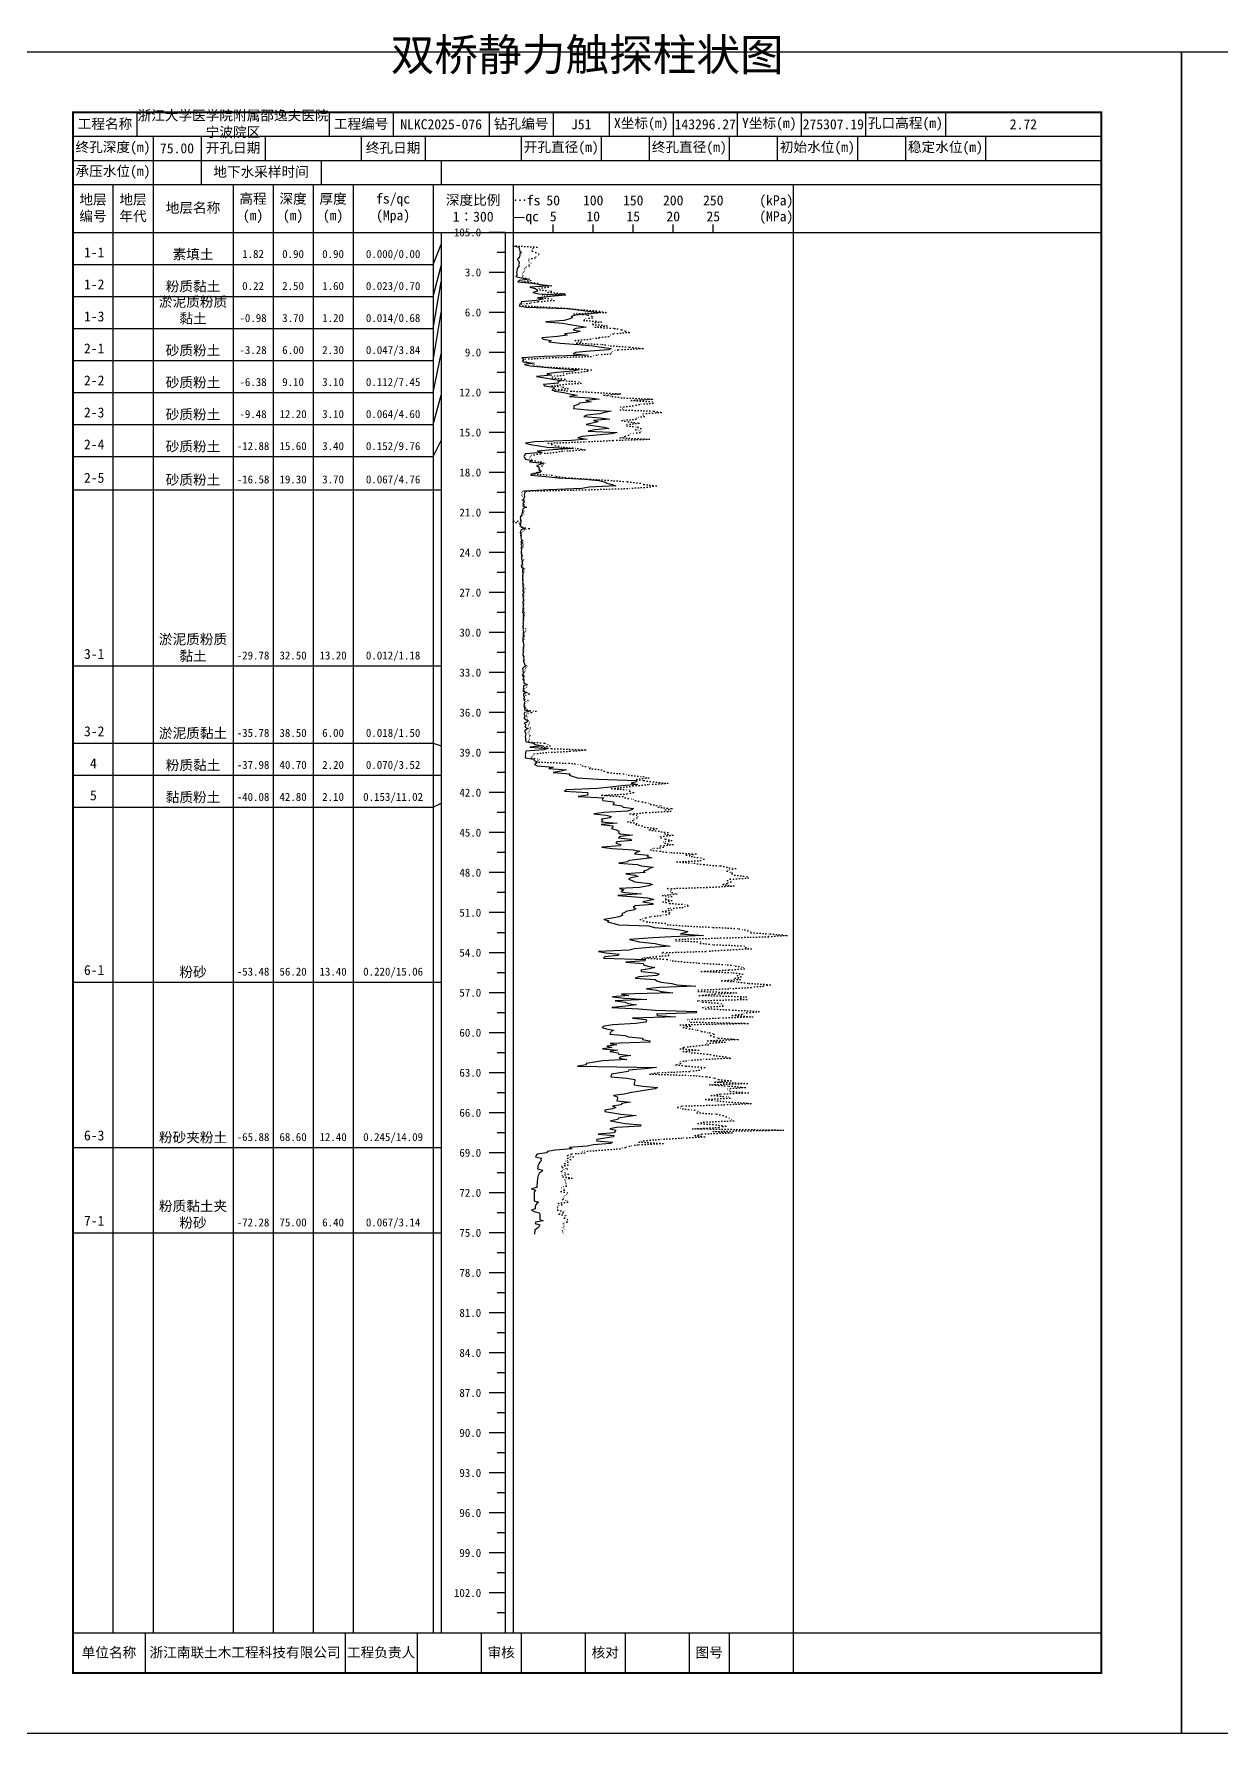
# Model space of a CAD drawing. Extents: x 297 to 65340, y 0 to 425.
# Drawn here: x 15157.3 to 15453.9, y 0 to 424.6 of the extents above; entities that cross this region are included whole.
import ezdxf
from ezdxf.enums import TextEntityAlignment as Align

# ---------------------------------------------------------------- set-up
doc = ezdxf.new("R2010")
doc.units = 0
doc.linetypes.add('DOT', pattern=[6.35, 0, -6.35])
doc.layers.add('FRAME', color=7, linetype='CONTINUOUS')
doc.layers.add('STRATUM', color=7, linetype='CONTINUOUS')
doc.styles.add('ST', font='')
doc.styles.get('ST').set_extended_font_data('SimSun')

msp = doc.modelspace()

# ---------------------------------------------------------------- linework, layer by layer
at = {"layer": 'FRAME', "color": 245, "linetype": 'Continuous'}
for points in [[(15147, 0), (15444, 0), (15444, 420), (15147, 420)], [(15444, 0), (15741, 0), (15741, 420), (15444, 420)]]:
    msp.add_lwpolyline(points, close=True, dxfattribs=at)
at = {"layer": 'FRAME', "linetype": 'Continuous', "const_width": 0.5}
msp.add_lwpolyline([(15167, 15), (15424, 15), (15424, 405), (15167, 405)], close=True, dxfattribs=at)
at = {"layer": 'FRAME', "color": 0, "linetype": 'Continuous'}
for points in [[(15183, 405), (15183, 399)], [(15231, 405), (15231, 399)], [(15247, 405), (15247, 399)], [(15271, 405), (15271, 399)], [(15287, 405), (15287, 399)], [(15301, 405), (15301, 399)], [(15317, 405), (15317, 399)], [(15333, 405), (15333, 399)], [(15349, 405), (15349, 399)], [(15365, 405), (15365, 399)], [(15385, 405), (15385, 399)], [(15424, 405), (15424, 399)], [(15167, 399), (15424, 399)], [(15187, 399), (15187, 393)], [(15199, 399), (15199, 393)], [(15215, 399), (15215, 393)], [(15239, 399), (15239, 393)], [(15255, 399), (15255, 393)], [(15279, 399), (15279, 393)], [(15299, 399), (15299, 393)], [(15311, 399), (15311, 393)], [(15331, 399), (15331, 393)], [(15343, 399), (15343, 393)], [(15363, 399), (15363, 393)], [(15375, 399), (15375, 393)], [(15395, 399), (15395, 393)], [(15424, 399), (15424, 393)], [(15167, 393), (15424, 393)], [(15187, 393), (15187, 387)], [(15199, 393), (15199, 387)], [(15229, 393), (15229, 387)], [(15259, 393), (15259, 387)], [(15167, 387), (15424, 387)], [(15177, 387), (15177, 25)], [(15187, 387), (15187, 25)], [(15207, 387), (15207, 25)], [(15217, 387), (15217, 25)], [(15227, 387), (15227, 25)], [(15237, 387), (15237, 25)], [(15257, 387), (15257, 25)], [(15277, 387), (15277, 25)], [(15347, 387), (15347, 25)], [(15167, 375), (15424, 375)], [(15259, 375), (15259, 25)], [(15275, 375), (15275, 25)], [(15287, 375), (15287, 377)], [(15297, 375), (15297, 377)], [(15307, 375), (15307, 377)], [(15317, 375), (15317, 377)], [(15327, 375), (15327, 377)], [(15167, 25), (15424, 25)], [(15185, 25), (15185, 15)], [(15235, 25), (15235, 15)], [(15253, 25), (15253, 15)], [(15269, 25), (15269, 15)], [(15279, 25), (15279, 15)], [(15295, 25), (15295, 15)], [(15305, 25), (15305, 15)], [(15321, 25), (15321, 15)], [(15331, 25), (15331, 15)], [(15347, 25), (15347, 15)]]:
    msp.add_lwpolyline(points, dxfattribs=at)
at = {"layer": 'STRATUM', "linetype": 'Continuous'}
for points in [[(15275, 375), (15271, 375)], [(15277, 374.33), (15277, 374), (15277, 373.67), (15277, 373.33), (15277, 373), (15277, 372.67), (15277, 372.33), (15277, 372), (15277, 371.67), (15278.4, 371.33), (15278.48, 371), (15278.56, 370.67), (15278.66, 370.33), (15279.08, 370), (15278.66, 369.67), (15278.7, 369.33), (15278.54, 369), (15278.46, 368.67), (15278.06, 368.33), (15278.16, 368), (15278.5, 367.67), (15278.46, 367.33), (15278.32, 367), (15278.52, 366.67), (15278.22, 366.33), (15277.96, 366), (15278.02, 365.67), (15277.88, 365.33), (15277.86, 365), (15277.92, 364.67), (15277.94, 364.33), (15277.7, 364), (15279, 363.67), (15281.1, 363.33), (15278.54, 363), (15278.14, 362.67), (15281.76, 362.33), (15283.82, 362), (15286.62, 361.67), (15281.14, 361.33), (15282.56, 361), (15282.98, 360.67), (15283.1, 360.33), (15281.9, 360), (15283.4, 359.67), (15290.16, 359.33), (15286.34, 359), (15283.1, 358.67), (15284.6, 358.33), (15282.76, 358), (15278.96, 357.67), (15279.06, 357.33), (15278.68, 357), (15278.48, 356.67), (15280.32, 356.33), (15290.44, 356), (15293.14, 355.67), (15295.74, 355.33), (15298.78, 355), (15296.4, 354.67), (15292.6, 354.33), (15291.46, 354), (15291.86, 353.67), (15290.88, 353.33), (15289.74, 353), (15285.18, 352.67), (15289.3, 352.33), (15291.12, 352), (15293.24, 351.67), (15295.26, 351.33), (15292.68, 351), (15292.02, 350.67), (15293.76, 350.33), (15292.76, 350), (15289.8, 349.67), (15290.48, 349.33), (15288.04, 349), (15284.14, 348.67), (15284.48, 348.33), (15286.5, 348), (15285.94, 347.67), (15288.72, 347.33), (15293.3, 347), (15296.78, 346.67), (15299.1, 346.33), (15301.46, 346), (15300.9, 345.67), (15296.2, 345.33), (15292.56, 345), (15292, 344.67), (15295.72, 344.33), (15284.84, 344), (15279.16, 343.67), (15279.72, 343.33), (15279.32, 343), (15279.38, 342.67), (15282.26, 342.33), (15279.84, 342), (15281.26, 341.67), (15284.78, 341.33), (15288.48, 341), (15293.46, 340.67), (15292, 340.33), (15287.86, 340), (15285.44, 339.67), (15286.54, 339.33), (15282.86, 339), (15284.94, 338.67), (15286.84, 338.33), (15289.08, 338), (15288.2, 337.67), (15288.24, 337.33), (15284.58, 337), (15284.86, 336.67), (15287.14, 336.33), (15287.28, 336), (15286.64, 335.67), (15287.42, 335.33), (15289.64, 335), (15291.14, 334.67), (15293.02, 334.33), (15291.1, 334), (15296.16, 333.67), (15298.48, 333.33), (15295.14, 333), (15296.5, 332.67), (15293.52, 332.33), (15293.36, 332), (15292.14, 331.67), (15292.12, 331.33), (15292.08, 331), (15295.54, 330.67), (15301.48, 330.33), (15299.82, 330), (15298.68, 329.67), (15295.4, 329.33), (15294.62, 329), (15298.76, 328.67), (15301.12, 328.33), (15297.04, 328), (15298.2, 327.67), (15296.74, 327.33), (15295.26, 327), (15297.4, 326.67), (15299.7, 326.33), (15300.88, 326), (15297.32, 325.67), (15295.76, 325.33), (15303, 325), (15301.68, 324.67), (15297.88, 324.33), (15294.28, 324), (15293.18, 323.67), (15295.52, 323.33), (15291.6, 323), (15282.38, 322.67), (15280.08, 322.33), (15281.36, 322), (15283.42, 321.67), (15285.5, 321.33), (15292.1, 321), (15286.8, 320.67), (15283.04, 320.33), (15284.28, 320), (15280.1, 319.67), (15279.84, 319.33), (15279.68, 319), (15279.8, 318.67), (15280.04, 318.33), (15281.7, 318), (15281.12, 317.67), (15284.56, 317.33), (15283.7, 317), (15282.86, 316.67), (15283.4, 316.33), (15283.5, 316), (15283.44, 315.67), (15283.64, 315.33), (15283.78, 315), (15282.04, 314.67), (15281.34, 314.33), (15285.12, 314), (15288.36, 313.67), (15294.94, 313.33), (15298.42, 313), (15299.72, 312.67), (15300.38, 312.33), (15301.7, 312), (15302.64, 311.67), (15296, 311.33), (15294.12, 311), (15286, 310.67), (15279.82, 310.33), (15279.9, 310), (15279.82, 309.67), (15279.74, 309.33), (15279.8, 309), (15279.74, 308.67), (15279.58, 308.33), (15279.58, 308), (15279.8, 307.67), (15279.5, 307.33), (15279.48, 307), (15279.4, 306.67), (15280.18, 306.33), (15279.5, 306), (15279.42, 305.67), (15279.32, 305.33), (15279.24, 305), (15279.16, 304.67), (15279.2, 304.33), (15278.86, 304), (15278.78, 303.67), (15278.84, 303.33), (15278.8, 303), (15278.9, 302.67), (15278.86, 302.33), (15278.84, 302), (15278.86, 301.67), (15278.98, 301.33), (15280.06, 301), (15278.98, 300.67), (15278.82, 300.33), (15278.74, 300), (15278.88, 299.67), (15278.86, 299.33), (15278.96, 299), (15278.9, 298.67), (15279.1, 298.33), (15279.16, 298), (15278.9, 297.67), (15279.44, 297.33), (15278.94, 297), (15279.24, 296.67), (15278.96, 296.33), (15278.98, 296), (15279.04, 295.67), (15278.96, 295.33), (15279.1, 295), (15279.02, 294.67), (15279.3, 294.33), (15279.12, 294), (15279.06, 293.67), (15279.04, 293.33), (15279.24, 293), (15279.22, 292.67), (15279.24, 292.33), (15279.24, 292), (15279.02, 291.67), (15279.08, 291.33), (15279.6, 291), (15279.34, 290.67), (15279.32, 290.33), (15279.36, 290), (15279.4, 289.67), (15279.34, 289.33), (15279.3, 289), (15279.3, 288.67), (15279.3, 288.33), (15279.36, 288), (15279.4, 287.67), (15279.36, 287.33), (15279.44, 287), (15279.42, 286.67), (15279.38, 286.33), (15279.48, 286), (15279.44, 285.67), (15279.42, 285.33), (15279.7, 285), (15279.4, 284.67), (15279.42, 284.33), (15279.42, 284), (15279.46, 283.67), (15279.48, 283.33), (15279.54, 283), (15279.44, 282.67), (15279.42, 282.33), (15279.48, 282), (15279.5, 281.67), (15279.48, 281.33), (15279.42, 281), (15279.42, 280.67), (15279.42, 280.33), (15279.32, 280), (15279.66, 279.67), (15279.5, 279.33), (15279.52, 279), (15279.48, 278.67), (15279.52, 278.33), (15279.46, 278), (15279.46, 277.67), (15279.42, 277.33), (15279.5, 277), (15279.48, 276.67), (15279.34, 276.33), (15279.54, 276), (15279.44, 275.67), (15279.54, 275.33), (15279.5, 275), (15279.5, 274.67), (15279.5, 274.33), (15279.46, 274), (15279.44, 273.67), (15279.44, 273.33), (15279.42, 273), (15279.42, 272.67), (15279.54, 272.33), (15279.54, 272), (15279.64, 271.67), (15279.52, 271.33), (15279.5, 271), (15279.42, 270.67), (15279.5, 270.33), (15279.46, 270), (15279.44, 269.67), (15279.44, 269.33), (15279.66, 269), (15279.62, 268.67), (15279.7, 268.33), (15279.64, 268), (15279.62, 267.67), (15279.72, 267.33), (15279.84, 267), (15280.26, 266.67), (15279.7, 266.33), (15279.34, 266), (15279.4, 265.67), (15279.44, 265.33), (15279.46, 265), (15279.52, 264.67), (15279.22, 264.33), (15279.7, 264), (15279.5, 263.67), (15279.38, 263.33), (15279.54, 263), (15279.68, 262.67), (15279.68, 262.33), (15280.5, 262), (15279.58, 261.67), (15279.6, 261.33), (15279.5, 261), (15279.58, 260.67), (15279.42, 260.33), (15280.52, 260), (15279.54, 259.67), (15279.54, 259.33), (15279.68, 259), (15279.72, 258.67), (15279.6, 258.33), (15279.8, 258), (15279.9, 257.67), (15279.72, 257.33), (15279.72, 257), (15279.64, 256.67), (15279.76, 256.33), (15279.88, 256), (15279.86, 255.67), (15281.3, 255.33), (15279.84, 255), (15279.7, 254.67), (15279.82, 254.33), (15280.02, 254), (15279.7, 253.67), (15279.9, 253.33), (15280.48, 253), (15280.54, 252.67), (15279.72, 252.33), (15280.04, 252), (15280.06, 251.67), (15279.92, 251.33), (15280.72, 251), (15280.12, 250.67), (15279.86, 250.33), (15279.96, 250), (15280.18, 249.67), (15280.06, 249.33), (15279.98, 249), (15280.06, 248.67), (15280.06, 248.33), (15280.04, 248), (15280.22, 247.67), (15282.04, 247.33), (15282.5, 247), (15284.46, 246.67), (15281.16, 246.33), (15285.7, 246), (15284.66, 245.67), (15280.14, 245.33), (15280.1, 245), (15280.1, 244.67), (15279.96, 244.33), (15280.04, 244), (15280, 243.67), (15282.06, 243.33), (15282.22, 243), (15283, 242.67), (15282.82, 242.33), (15282.36, 242), (15282.98, 241.67), (15287, 241.33), (15285.88, 241), (15290.34, 240.67), (15288.98, 240.33), (15286.98, 240), (15291.22, 239.67), (15290.96, 239.33), (15291.96, 239), (15293.04, 238.67), (15298.16, 238.33), (15307.92, 238), (15307.84, 237.67), (15306.48, 237.33), (15308.12, 237), (15304.08, 236.67), (15301.36, 236.33), (15298.06, 236), (15290.32, 235.67), (15289.86, 235.33), (15295.62, 235), (15295.58, 234.67), (15295.66, 234.33), (15293.26, 234), (15299.62, 233.67), (15299.26, 233.33), (15299.44, 233), (15302.08, 232.67), (15302.26, 232.33), (15301.94, 232), (15304.12, 231.67), (15304.5, 231.33), (15307.06, 231), (15306.66, 230.67), (15305.58, 230.33), (15299.68, 230), (15297.14, 229.67), (15300.22, 229.33), (15301.56, 229), (15301.14, 228.67), (15299.1, 228.33), (15299.3, 228), (15299.1, 227.67), (15302.96, 227.33), (15299, 227), (15301.9, 226.67), (15301.94, 226.33), (15301.58, 226), (15302.76, 225.67), (15303.42, 225.33), (15303.3, 225), (15303.7, 224.67), (15306.82, 224.33), (15303.8, 224), (15303.3, 223.67), (15306.3, 223.33), (15306.64, 223), (15302.94, 222.67), (15302.64, 222.33), (15303.94, 222), (15303.76, 221.67), (15299.16, 221.33), (15301.8, 221), (15306.96, 220.67), (15308.68, 220.33), (15307.8, 220), (15307.28, 219.67), (15310.7, 219.33), (15310.52, 219), (15311.68, 218.67), (15308.82, 218.33), (15306.06, 218), (15305.52, 217.67), (15303.44, 217.33), (15307.96, 217), (15308.98, 216.67), (15311.96, 216.33), (15310.98, 216), (15310.68, 215.67), (15309.6, 215.33), (15309.96, 215), (15305.18, 214.67), (15307.36, 214.33), (15308.22, 214), (15306.36, 213.67), (15305.8, 213.33), (15306.72, 213), (15307.36, 212.67), (15311.06, 212.33), (15311.78, 212), (15310.78, 211.67), (15308.56, 211.33), (15303.58, 211), (15304.62, 210.67), (15303.88, 210.33), (15304.84, 210), (15309.04, 209.67), (15303.12, 209.33), (15306.52, 209), (15310.54, 208.67), (15312.16, 208.33), (15310.98, 208), (15309.38, 207.67), (15312, 207.33), (15311.8, 207), (15307.52, 206.67), (15307.02, 206.33), (15307.66, 206), (15307.28, 205.67), (15305.14, 205.33), (15304.92, 205), (15304.18, 204.67), (15304.28, 204.33), (15303.44, 204), (15302.22, 203.67), (15299.64, 203.33), (15300.9, 203), (15300.56, 202.67), (15302.22, 202.33), (15303.3, 202), (15310.86, 201.67), (15312.32, 201.33), (15316.68, 201), (15318.68, 200.67), (15320.68, 200.33), (15319.94, 200), (15318.84, 199.67), (15324.52, 199.33), (15316.6, 199), (15311.92, 198.67), (15306.1, 198.33), (15307.56, 198), (15308.5, 197.67), (15312.46, 197.33), (15313.92, 197), (15316.26, 196.67), (15311.12, 196.33), (15307.34, 196), (15306, 195.67), (15298.28, 195.33), (15300.24, 195), (15303.48, 194.67), (15303.14, 194.33), (15299.94, 194), (15299.58, 193.67), (15310.12, 193.33), (15309.78, 193), (15305.12, 192.67), (15309.52, 192.33), (15309.58, 192), (15310.62, 191.67), (15312.42, 191.33), (15311.08, 191), (15308.88, 190.67), (15309.06, 190.33), (15312.36, 190), (15313.44, 189.67), (15312.9, 189.33), (15308.42, 189), (15307.48, 188.67), (15312.5, 188.33), (15312.9, 188), (15313.92, 187.67), (15316.68, 187.33), (15317.92, 187), (15322.68, 186.67), (15313.58, 186.33), (15310.34, 186), (15312.84, 185.67), (15313.94, 185.33), (15316.88, 185), (15304.08, 184.67), (15305.92, 184.33), (15301.8, 184), (15304.8, 183.67), (15310.4, 183.33), (15302.48, 183), (15304.98, 182.67), (15305.74, 182.33), (15307.82, 182), (15305.18, 181.67), (15301.66, 181.33), (15308.44, 181), (15312.44, 180.67), (15322.82, 180.33), (15322.7, 180), (15312.84, 179.67), (15313.08, 179.33), (15317.52, 179), (15306.84, 178.67), (15310.24, 178.33), (15310.28, 178), (15310.04, 177.67), (15307.66, 177.33), (15301.9, 177), (15299.7, 176.67), (15299.18, 176.33), (15300.34, 176), (15302.06, 175.67), (15301.52, 175.33), (15301.34, 175), (15301.14, 174.67), (15304.98, 174.33), (15305.84, 174), (15309.4, 173.67), (15309.28, 173.33), (15311.18, 173), (15311.18, 172.67), (15301.22, 172.33), (15302.9, 172), (15300.44, 171.67), (15301.68, 171.33), (15299.34, 171), (15303.18, 170.67), (15301.16, 170.33), (15303.22, 170), (15303.32, 169.67), (15306.44, 169.33), (15304.02, 169), (15303.52, 168.67), (15305.4, 168.33), (15299.34, 168), (15297.3, 167.67), (15295.24, 167.33), (15295.24, 167), (15293.1, 166.67), (15312.8, 166.33), (15310.02, 166), (15305.88, 165.67), (15305.72, 165.33), (15303.68, 165), (15301.56, 164.67), (15301.52, 164.33), (15301.4, 164), (15305.42, 163.67), (15307.42, 163.33), (15307.36, 163), (15307.32, 162.67), (15307.24, 162.33), (15307.22, 162), (15309.4, 161.67), (15313.04, 161.33), (15312.46, 161), (15310.24, 160.67), (15308.26, 160.33), (15306.16, 160), (15304.74, 159.67), (15302.06, 159.33), (15303, 159), (15303.08, 158.67), (15302.98, 158.33), (15302.88, 158), (15306.32, 157.67), (15304.12, 157.33), (15303.94, 157), (15301.84, 156.67), (15302.68, 156.33), (15301.84, 156), (15299.92, 155.67), (15299.92, 155.33), (15301.9, 155), (15303.92, 154.67), (15307.74, 154.33), (15305.34, 154), (15303.22, 153.67), (15303.16, 153.33), (15301.28, 153), (15303.16, 152.67), (15305, 152.33), (15308.88, 152), (15308.84, 151.67), (15302.82, 151.33), (15301.14, 151), (15302.64, 150.67), (15302.44, 150.33), (15302.3, 150), (15298.22, 149.67), (15302.14, 149.33), (15302.1, 149), (15299.94, 148.67), (15297.94, 148.33), (15297.84, 148), (15301.8, 147.67), (15301.36, 147.33), (15297.04, 147), (15295.48, 146.67), (15291.06, 146.33), (15291.62, 146), (15287.52, 145.67), (15285.54, 145.33), (15285.32, 145), (15282.96, 144.67), (15282.76, 144.33), (15282.54, 144), (15284.1, 143.67), (15283.9, 143.33), (15283.96, 143), (15283.64, 142.67), (15283.44, 142.33), (15283.3, 142), (15283.2, 141.67), (15283.12, 141.33), (15283.06, 141), (15284.3, 140.67), (15284.14, 140.33), (15283.54, 140), (15283.38, 139.67), (15283.26, 139.33), (15283.16, 139), (15283.1, 138.67), (15283.06, 138.33), (15283.02, 138), (15283, 137.67), (15282.96, 137.33), (15282.94, 137), (15282.94, 136.67), (15282.92, 136.33), (15281.56, 136), (15282.58, 135.67), (15282.3, 135.33), (15282.26, 135), (15282.26, 134.67), (15282.26, 134.33), (15282.26, 134), (15282.26, 133.67), (15282.26, 133.33), (15282.26, 133), (15283.34, 132.67), (15282.88, 132.33), (15282.62, 132), (15282.52, 131.67), (15282.48, 131.33), (15282.46, 131), (15281.54, 130.67), (15282.24, 130.33), (15283.48, 130), (15283.7, 129.67), (15283.66, 129.33), (15283.64, 129), (15283.62, 128.67), (15283.62, 128.33), (15284.48, 128), (15282.6, 127.67), (15282.46, 127.33), (15283.68, 127), (15283.48, 126.67), (15283.36, 126.33), (15282.82, 126), (15282.42, 125.67), (15282.4, 125.33), (15282.36, 125), (15282.36, 124.67)], [(15257, 367), (15259, 372)], [(15275, 370), (15273, 370)], [(15167, 367), (15177, 367)], [(15177, 367), (15187, 367)], [(15187, 367), (15207, 367)], [(15207, 367), (15217, 367)], [(15217, 367), (15227, 367)], [(15227, 367), (15237, 367)], [(15237, 367), (15257, 367)], [(15257, 359), (15259, 366.67)], [(15257, 351), (15259, 362.67)], [(15275, 365), (15271, 365)], [(15167, 359), (15177, 359)], [(15177, 359), (15187, 359)], [(15187, 359), (15207, 359)], [(15207, 359), (15217, 359)], [(15217, 359), (15227, 359)], [(15227, 359), (15237, 359)], [(15237, 359), (15257, 359)], [(15275, 360), (15273, 360)], [(15257, 343), (15259, 355)], [(15275, 355), (15271, 355)], [(15167, 351), (15177, 351)], [(15177, 351), (15187, 351)], [(15187, 351), (15207, 351)], [(15207, 351), (15217, 351)], [(15217, 351), (15227, 351)], [(15227, 351), (15237, 351)], [(15237, 351), (15257, 351)], [(15275, 350), (15273, 350)], [(15257, 335), (15259, 344.67)], [(15275, 345), (15271, 345)], [(15167, 343), (15177, 343)], [(15177, 343), (15187, 343)], [(15187, 343), (15207, 343)], [(15207, 343), (15217, 343)], [(15217, 343), (15227, 343)], [(15227, 343), (15237, 343)], [(15237, 343), (15257, 343)], [(15275, 340), (15273, 340)], [(15167, 335), (15177, 335)], [(15177, 335), (15187, 335)], [(15187, 335), (15207, 335)], [(15207, 335), (15217, 335)], [(15217, 335), (15227, 335)], [(15227, 335), (15237, 335)], [(15237, 335), (15257, 335)], [(15257, 327), (15259, 334.33)], [(15275, 335), (15271, 335)], [(15167, 327), (15177, 327)], [(15177, 327), (15187, 327)], [(15187, 327), (15207, 327)], [(15207, 327), (15217, 327)], [(15217, 327), (15227, 327)], [(15227, 327), (15237, 327)], [(15237, 327), (15257, 327)], [(15275, 330), (15273, 330)], [(15257, 319), (15259, 323)], [(15275, 325), (15271, 325)], [(15167, 319), (15177, 319)], [(15177, 319), (15187, 319)], [(15187, 319), (15207, 319)], [(15207, 319), (15217, 319)], [(15217, 319), (15227, 319)], [(15227, 319), (15237, 319)], [(15237, 319), (15257, 319)], [(15275, 320), (15273, 320)], [(15275, 315), (15271, 315)], [(15167, 310.67), (15177, 310.67)], [(15177, 310.67), (15187, 310.67)], [(15187, 310.67), (15207, 310.67)], [(15207, 310.67), (15217, 310.67)], [(15217, 310.67), (15227, 310.67)], [(15227, 310.67), (15237, 310.67)], [(15237, 310.67), (15257, 310.67)], [(15257, 310.67), (15259, 310.67)], [(15275, 310), (15273, 310)], [(15275, 305), (15271, 305)], [(15275, 300), (15273, 300)], [(15275, 295), (15271, 295)], [(15275, 290), (15273, 290)], [(15275, 285), (15271, 285)], [(15275, 280), (15273, 280)], [(15275, 275), (15271, 275)], [(15275, 270), (15273, 270)], [(15167, 266.67), (15177, 266.67)], [(15177, 266.67), (15187, 266.67)], [(15187, 266.67), (15207, 266.67)], [(15207, 266.67), (15217, 266.67)], [(15217, 266.67), (15227, 266.67)], [(15227, 266.67), (15237, 266.67)], [(15237, 266.67), (15257, 266.67)], [(15257, 266.67), (15259, 266.67)], [(15275, 265), (15271, 265)], [(15275, 260), (15273, 260)], [(15275, 255), (15271, 255)], [(15167, 247.33), (15177, 247.33)], [(15177, 247.33), (15187, 247.33)], [(15187, 247.33), (15207, 247.33)], [(15207, 247.33), (15217, 247.33)], [(15217, 247.33), (15227, 247.33)], [(15227, 247.33), (15237, 247.33)], [(15237, 247.33), (15257, 247.33)], [(15257, 247.33), (15259, 246.67)], [(15275, 250), (15273, 250)], [(15275, 245), (15271, 245)], [(15167, 239.33), (15177, 239.33)], [(15177, 239.33), (15187, 239.33)], [(15187, 239.33), (15207, 239.33)], [(15207, 239.33), (15217, 239.33)], [(15217, 239.33), (15227, 239.33)], [(15227, 239.33), (15237, 239.33)], [(15237, 239.33), (15257, 239.33)], [(15257, 239.33), (15259, 239.33)], [(15275, 240), (15273, 240)], [(15275, 235), (15271, 235)], [(15167, 231.33), (15177, 231.33)], [(15177, 231.33), (15187, 231.33)], [(15187, 231.33), (15207, 231.33)], [(15207, 231.33), (15217, 231.33)], [(15217, 231.33), (15227, 231.33)], [(15227, 231.33), (15237, 231.33)], [(15237, 231.33), (15257, 231.33)], [(15257, 231.33), (15259, 232.33)], [(15275, 230), (15273, 230)], [(15275, 225), (15271, 225)], [(15275, 220), (15273, 220)], [(15275, 215), (15271, 215)], [(15275, 210), (15273, 210)], [(15275, 205), (15271, 205)], [(15275, 200), (15273, 200)], [(15275, 195), (15271, 195)], [(15167, 187.67), (15177, 187.67)], [(15177, 187.67), (15187, 187.67)], [(15187, 187.67), (15207, 187.67)], [(15207, 187.67), (15217, 187.67)], [(15217, 187.67), (15227, 187.67)], [(15227, 187.67), (15237, 187.67)], [(15237, 187.67), (15257, 187.67)], [(15257, 187.67), (15259, 187.67)], [(15275, 190), (15273, 190)], [(15275, 185), (15271, 185)], [(15275, 180), (15273, 180)], [(15275, 175), (15271, 175)], [(15275, 170), (15273, 170)], [(15275, 165), (15271, 165)], [(15275, 160), (15273, 160)], [(15275, 155), (15271, 155)], [(15275, 150), (15273, 150)], [(15167, 146.33), (15177, 146.33)], [(15177, 146.33), (15187, 146.33)], [(15187, 146.33), (15207, 146.33)], [(15207, 146.33), (15217, 146.33)], [(15217, 146.33), (15227, 146.33)], [(15227, 146.33), (15237, 146.33)], [(15237, 146.33), (15257, 146.33)], [(15257, 146.33), (15259, 146.33)], [(15275, 145), (15271, 145)], [(15275, 140), (15273, 140)], [(15275, 135), (15271, 135)], [(15275, 130), (15273, 130)], [(15167, 125), (15177, 125)], [(15177, 125), (15187, 125)], [(15187, 125), (15207, 125)], [(15207, 125), (15217, 125)], [(15217, 125), (15227, 125)], [(15227, 125), (15237, 125)], [(15237, 125), (15257, 125)], [(15257, 125), (15259, 125)], [(15275, 125), (15271, 125)], [(15275, 120), (15273, 120)], [(15275, 115), (15271, 115)], [(15275, 110), (15273, 110)], [(15275, 105), (15271, 105)], [(15275, 100), (15273, 100)], [(15275, 95), (15271, 95)], [(15275, 90), (15273, 90)], [(15275, 85), (15271, 85)], [(15275, 80), (15273, 80)], [(15275, 75), (15271, 75)], [(15275, 70), (15273, 70)], [(15275, 65), (15271, 65)], [(15275, 60), (15273, 60)], [(15275, 55), (15271, 55)], [(15275, 50), (15273, 50)], [(15275, 45), (15271, 45)], [(15275, 40), (15273, 40)], [(15275, 35), (15271, 35)], [(15275, 30), (15273, 30)]]:
    msp.add_lwpolyline(points, dxfattribs=at)
at = {"layer": 'STRATUM', "linetype": 'DOT', "ltscale": 0.1}
msp.add_lwpolyline([(15277, 374.33), (15277, 374), (15277, 373.67), (15277, 373.33), (15277, 373), (15277, 372.67), (15277, 372.33), (15277, 372), (15277, 371.67), (15282.88, 371.33), (15281.86, 371), (15281.66, 370.67), (15281.86, 370.33), (15282.64, 370), (15283.4, 369.67), (15283.3, 369.33), (15282.72, 369), (15282.4, 368.67), (15280.9, 368.33), (15280.8, 368), (15280.94, 367.67), (15281.46, 367.33), (15280.92, 367), (15281, 366.67), (15280.06, 366.33), (15279.82, 366), (15279.84, 365.67), (15279.68, 365.33), (15279.52, 365), (15279.28, 364.67), (15279.44, 364.33), (15279.3, 364), (15279.36, 363.67), (15280.98, 363.33), (15281.36, 363), (15279.36, 362.67), (15283.2, 362.33), (15283.58, 362), (15285.24, 361.67), (15285.72, 361.33), (15283.52, 361), (15282.98, 360.67), (15286.52, 360.33), (15285.78, 360), (15289.86, 359.67), (15284.34, 359.33), (15284.9, 359), (15284.28, 358.67), (15286.7, 358.33), (15287.12, 358), (15283.06, 357.67), (15281.18, 357.33), (15279.06, 357), (15279.44, 356.67), (15285.34, 356.33), (15291.08, 356), (15294.04, 355.67), (15298.56, 355.33), (15300.18, 355), (15292.26, 354.67), (15295.74, 354.33), (15296.86, 354), (15296.7, 353.67), (15294.76, 353.33), (15294.7, 353), (15299.02, 352.67), (15296.8, 352.33), (15296.96, 352), (15300.4, 351.67), (15297.54, 351.33), (15302.38, 351), (15304.12, 350.67), (15305.04, 350.33), (15305.98, 350), (15301.98, 349.67), (15301.32, 349.33), (15300.8, 349), (15298.44, 348.67), (15296.28, 348.33), (15292.58, 348), (15293.9, 347.67), (15292.92, 347.33), (15299.28, 347), (15301.4, 346.67), (15306.18, 346.33), (15309.38, 346), (15303.18, 345.67), (15301.82, 345.33), (15301.54, 345), (15301.34, 344.67), (15297.82, 344.33), (15296.44, 344), (15286.04, 343.67), (15280.04, 343.33), (15279.52, 343), (15280.24, 342.67), (15281.02, 342.33), (15282.28, 342), (15282.14, 341.67), (15285.74, 341.33), (15291.94, 341), (15296.48, 340.67), (15295.52, 340.33), (15293.3, 340), (15289.12, 339.67), (15289.56, 339.33), (15286.74, 339), (15286.84, 338.67), (15289.92, 338.33), (15288.84, 338), (15293.48, 337.67), (15293.92, 337.33), (15289.5, 337), (15286.74, 336.67), (15289.46, 336.33), (15290.62, 336), (15287.6, 335.67), (15291.54, 335.33), (15297.48, 335), (15303.76, 334.67), (15299.76, 334.33), (15301.84, 334), (15304.04, 333.67), (15311.76, 333.33), (15306.54, 333), (15311.74, 332.67), (15311.92, 332.33), (15308.46, 332), (15306.88, 331.67), (15303.8, 331.33), (15304.4, 331), (15303.8, 330.67), (15312.26, 330.33), (15314, 330), (15309.3, 329.67), (15309.52, 329.33), (15309.74, 329), (15307.9, 328.67), (15307.66, 328.33), (15304.22, 328), (15305.8, 327.67), (15308.4, 327.33), (15305.32, 327), (15305.48, 326.67), (15308.12, 326.33), (15308.94, 326), (15307.68, 325.67), (15308.96, 325.33), (15308.62, 325), (15306.44, 324.67), (15305.82, 324.33), (15304.92, 324), (15303.82, 323.67), (15310.96, 323.33), (15301.84, 323), (15294.64, 322.67), (15285.8, 322.33), (15286.68, 322), (15287.6, 321.67), (15289.64, 321.33), (15293.16, 321), (15294.94, 320.67), (15289.28, 320.33), (15287.08, 320), (15283.72, 319.67), (15281.54, 319.33), (15281.26, 319), (15281.08, 318.67), (15281.58, 318.33), (15281.74, 318), (15283.88, 317.67), (15285, 317.33), (15284.52, 317), (15284.22, 316.67), (15283.24, 316.33), (15283.5, 316), (15283.82, 315.67), (15283.94, 315.33), (15282.94, 315), (15281.66, 314.67), (15286.66, 314.33), (15287.86, 314), (15290.94, 313.67), (15296.32, 313.33), (15301.54, 313), (15305.68, 312.67), (15308.76, 312.33), (15309.72, 312), (15312.7, 311.67), (15310.48, 311.33), (15305.5, 311), (15295.04, 310.67), (15279.44, 310.33), (15279.04, 310), (15279.32, 309.67), (15279.06, 309.33), (15279.32, 309), (15279.72, 308.67), (15279.26, 308.33), (15279.22, 308), (15279.48, 307.67), (15279.42, 307.33), (15279.76, 307), (15279.76, 306.67), (15280.24, 306.33), (15279.46, 306), (15279.24, 305.67), (15279.76, 305.33), (15279.5, 305), (15279.76, 304.67), (15279.34, 304.33), (15279, 304), (15278.9, 303.67), (15278.78, 303.33), (15278.9, 303), (15277, 302.67), (15278.76, 302.33), (15278.62, 302), (15278.7, 301.67), (15279.3, 301.33), (15280.96, 301), (15279.82, 300.67), (15279.52, 300.33), (15279.04, 300), (15279.14, 299.67), (15278.98, 299.33), (15278.96, 299), (15278.9, 298.67), (15278.98, 298.33), (15279.46, 298), (15279.3, 297.67), (15279.3, 297.33), (15279.54, 297), (15279.52, 296.67), (15279.44, 296.33), (15279.22, 296), (15279.04, 295.67), (15278.92, 295.33), (15278.94, 295), (15279, 294.67), (15279.06, 294.33), (15279.12, 294), (15279, 293.67), (15279.58, 293.33), (15279.58, 293), (15279.04, 292.67), (15279.36, 292.33), (15279.34, 292), (15279.3, 291.67), (15279.4, 291.33), (15279.86, 291), (15279.68, 290.67), (15279.6, 290.33), (15279.58, 290), (15279.5, 289.67), (15279.42, 289.33), (15279.38, 289), (15279.36, 288.67), (15279.4, 288.33), (15279.42, 288), (15279.42, 287.67), (15279.5, 287.33), (15279.6, 287), (15279.58, 286.67), (15279.6, 286.33), (15279.94, 286), (15279.74, 285.67), (15279.62, 285.33), (15279.62, 285), (15279.56, 284.67), (15279.6, 284.33), (15279.6, 284), (15279.58, 283.67), (15279.58, 283.33), (15279.66, 283), (15279.62, 282.67), (15279.54, 282.33), (15279.54, 282), (15279.62, 281.67), (15279.62, 281.33), (15279.66, 281), (15279.72, 280.67), (15279.6, 280.33), (15279.74, 280), (15279.84, 279.67), (15279.74, 279.33), (15279.66, 279), (15279.64, 278.67), (15279.58, 278.33), (15279.54, 278), (15279.58, 277.67), (15279.46, 277.33), (15279.5, 277), (15279.42, 276.67), (15279.48, 276.33), (15280.06, 276), (15280.1, 275.67), (15280.08, 275.33), (15279.88, 275), (15279.76, 274.67), (15279.74, 274.33), (15279.76, 274), (15279.66, 273.67), (15279.7, 273.33), (15279.46, 273), (15279.46, 272.67), (15279.58, 272.33), (15279.62, 272), (15279.66, 271.67), (15279.58, 271.33), (15279.54, 271), (15279.54, 270.67), (15279.56, 270.33), (15279.5, 270), (15279.54, 269.67), (15279.52, 269.33), (15279.58, 269), (15279.52, 268.67), (15279.58, 268.33), (15279.46, 268), (15279.74, 267.67), (15279.82, 267.33), (15279.86, 267), (15280.44, 266.67), (15280.2, 266.33), (15280.06, 266), (15279.96, 265.67), (15279.84, 265.33), (15279.84, 265), (15279.5, 264.67), (15279.7, 264.33), (15279.66, 264), (15279.66, 263.67), (15279.72, 263.33), (15279.76, 263), (15279.7, 262.67), (15279.76, 262.33), (15280.22, 262), (15280.42, 261.67), (15280.32, 261.33), (15279.84, 261), (15279.72, 260.67), (15279.82, 260.33), (15280.02, 260), (15280.96, 259.67), (15280.02, 259.33), (15279.78, 259), (15279.7, 258.67), (15279.84, 258.33), (15280.94, 258), (15280.46, 257.67), (15280, 257.33), (15279.78, 257), (15279.96, 256.67), (15280.08, 256.33), (15280.16, 256), (15280.52, 255.67), (15282.66, 255.33), (15281.5, 255), (15280.32, 254.67), (15280.28, 254.33), (15280.42, 254), (15280.44, 253.67), (15280.46, 253.33), (15280.86, 253), (15280.96, 252.67), (15281.08, 252.33), (15280.86, 252), (15280.74, 251.67), (15281.26, 251.33), (15281.32, 251), (15281.1, 250.67), (15281.02, 250.33), (15280.66, 250), (15280.92, 249.67), (15281.14, 249.33), (15281.12, 249), (15281.02, 248.67), (15281.04, 248.33), (15280.86, 248), (15280.9, 247.67), (15284.88, 247.33), (15285.62, 247), (15286.16, 246.67), (15284.18, 246.33), (15286.7, 246), (15295.06, 245.67), (15291.1, 245.33), (15285.26, 245), (15282.14, 244.67), (15281.96, 244.33), (15281.72, 244), (15281.6, 243.67), (15283.54, 243.33), (15283.28, 243), (15282.76, 242.67), (15290.98, 242.33), (15293.84, 242), (15294.34, 241.67), (15296.24, 241.33), (15296.12, 241), (15299.08, 240.67), (15299.74, 240.33), (15300.76, 240), (15304.6, 239.67), (15305.92, 239.33), (15309.58, 239), (15310.8, 238.67), (15307.9, 238.33), (15309.76, 238), (15312.08, 237.67), (15315.56, 237.33), (15310.68, 237), (15306.86, 236.67), (15304.66, 236.33), (15301.66, 236), (15305.96, 235.67), (15306.14, 235.33), (15307.04, 235), (15305.38, 234.67), (15299.14, 234.33), (15304.58, 234), (15305, 233.67), (15307.02, 233.33), (15307.58, 233), (15309.34, 232.67), (15311.12, 232.33), (15311.38, 232), (15313.94, 231.67), (15313.3, 231.33), (15316.64, 231), (15315.08, 230.67), (15316.28, 230.33), (15310.16, 230), (15306.26, 229.67), (15307.82, 229.33), (15308.2, 229), (15307.94, 228.67), (15307.18, 228.33), (15306.92, 228), (15305.66, 227.67), (15307.84, 227.33), (15307.72, 227), (15309.22, 226.67), (15309.9, 226.33), (15312.84, 226), (15311.08, 225.67), (15313.36, 225.33), (15315.62, 225), (15314.94, 224.67), (15316.88, 224.33), (15313.7, 224), (15314.02, 223.67), (15315.14, 223.33), (15316.6, 223), (15314.58, 222.67), (15314.94, 222.33), (15316.9, 222), (15313.82, 221.67), (15314.5, 221.33), (15311.94, 221), (15311.36, 220.67), (15313.78, 220.33), (15316.52, 220), (15322.62, 219.67), (15320.32, 219.33), (15321.62, 219), (15324.06, 218.67), (15324.68, 218.33), (15323.84, 218), (15318, 217.67), (15322.32, 217.33), (15324.76, 217), (15328.9, 216.67), (15330.36, 216.33), (15332.52, 216), (15330.74, 215.67), (15330.46, 215.33), (15331.64, 215), (15331.72, 214.67), (15332.4, 214.33), (15335.44, 214), (15335.76, 213.67), (15331.24, 213.33), (15330.58, 213), (15331.38, 212.67), (15330.38, 212.33), (15329.44, 212), (15332.12, 211.67), (15325.36, 211.33), (15315.62, 211), (15316.42, 210.67), (15316.3, 210.33), (15316.72, 210), (15317.8, 209.67), (15314.42, 209.33), (15316.52, 209), (15315.1, 208.67), (15315.12, 208.33), (15316.58, 208), (15314.48, 207.67), (15316.2, 207.33), (15320.5, 207), (15320.66, 206.67), (15319.34, 206.33), (15315.84, 206), (15316.6, 205.67), (15314.42, 205.33), (15316.14, 205), (15315.94, 204.67), (15313.82, 204.33), (15311.12, 204), (15310.1, 203.67), (15308.84, 203.33), (15309.56, 203), (15310.44, 202.67), (15315.02, 202.33), (15315.62, 202), (15320.02, 201.67), (15327.08, 201.33), (15333.5, 201), (15334.9, 200.67), (15336.34, 200.33), (15336.5, 200), (15341.3, 199.67), (15345.34, 199.33), (15340.74, 199), (15328.82, 198.67), (15317.5, 198.33), (15317.82, 198), (15323.8, 197.67), (15323.8, 197.33), (15327.26, 197), (15334.74, 196.67), (15335.1, 196.33), (15336.48, 196), (15329.78, 195.67), (15324.96, 195.33), (15314.34, 195), (15315.76, 194.67), (15315.8, 194.33), (15312.72, 194), (15309.34, 193.67), (15315.5, 193.33), (15316.86, 193), (15319.84, 192.67), (15324.84, 192.33), (15330.66, 192), (15332.64, 191.67), (15334.58, 191.33), (15334.68, 191), (15330.82, 190.67), (15324.08, 190.33), (15332.08, 190), (15334.32, 189.67), (15333.04, 189.33), (15333.9, 189), (15332.46, 188.67), (15333.72, 188.33), (15329.16, 188), (15333.32, 187.67), (15335.96, 187.33), (15341.2, 187), (15339.5, 186.67), (15336.4, 186.33), (15330.76, 186), (15323.2, 185.67), (15323.32, 185.33), (15332.76, 185), (15327.42, 184.67), (15323.58, 184.33), (15335.26, 184), (15333.9, 183.67), (15335.32, 183.33), (15323.16, 183), (15324.48, 182.67), (15328.98, 182.33), (15329.34, 182), (15329.4, 181.67), (15324.4, 181.33), (15325.12, 181), (15331.92, 180.67), (15338.42, 180.33), (15335.42, 180), (15334.1, 179.67), (15331.78, 179.33), (15336.84, 179), (15328.32, 178.67), (15320.56, 178.33), (15320.94, 178), (15321.46, 177.67), (15335.64, 177.33), (15318.8, 177), (15321.2, 176.67), (15319.52, 176.33), (15321.08, 176), (15323.02, 175.67), (15324.14, 175.33), (15326.1, 175), (15327.14, 174.67), (15326.36, 174.33), (15327.26, 174), (15328.42, 173.67), (15333.14, 173.33), (15325.64, 173), (15329.9, 172.67), (15325.34, 172.33), (15325.76, 172), (15322.06, 171.67), (15319.52, 171.33), (15318.78, 171), (15323.28, 170.67), (15319.54, 170.33), (15321.68, 170), (15325.58, 169.67), (15327.2, 169.33), (15330.14, 169), (15331.18, 168.67), (15323.9, 168.33), (15320.26, 168), (15318.66, 167.67), (15318.78, 167.33), (15317.74, 167), (15320.28, 166.67), (15324.82, 166.33), (15324.02, 166), (15323.5, 165.67), (15320.94, 165.33), (15313.14, 165), (15311.24, 164.67), (15321.38, 164.33), (15325.4, 164), (15327.42, 163.67), (15328.42, 163.33), (15331.42, 163), (15327.44, 162.67), (15335.48, 162.33), (15326.18, 162), (15330.98, 161.67), (15334.98, 161.33), (15330.54, 161), (15330.96, 160.67), (15331.32, 160.33), (15335.7, 160), (15328.66, 159.67), (15326.58, 159.33), (15330.84, 159), (15331.1, 158.67), (15325.18, 158.33), (15328.06, 158), (15330.98, 157.67), (15336.42, 157.33), (15329.76, 157), (15319.04, 156.67), (15318.12, 156.33), (15319.36, 156), (15322.28, 155.67), (15323.36, 155.33), (15323, 155), (15327.92, 154.67), (15329.46, 154.33), (15330.26, 154), (15330.94, 153.67), (15331.44, 153.33), (15332.06, 153), (15324.68, 152.67), (15323.24, 152.33), (15327.7, 152), (15330.1, 151.67), (15328.32, 151.33), (15321.9, 151), (15344.46, 150.67), (15327.02, 150.33), (15331.64, 150), (15324.06, 149.67), (15322.44, 149.33), (15324.82, 149), (15319.1, 148.67), (15313.42, 148.33), (15309.68, 148), (15308.48, 147.67), (15314.4, 147.33), (15308.1, 147), (15306.04, 146.67), (15305, 146.33), (15303.66, 146), (15299.24, 145.67), (15294.22, 145.33), (15294.82, 145), (15291.52, 144.67), (15290.6, 144.33), (15291.98, 144), (15290.64, 143.67), (15291.32, 143.33), (15290.18, 143), (15290.68, 142.67), (15289.94, 142.33), (15290.66, 142), (15289.04, 141.67), (15289.34, 141.33), (15290.46, 141), (15289.32, 140.67), (15289.1, 140.33), (15290.1, 140), (15290.74, 139.67), (15289.16, 139.33), (15289.48, 139), (15291.68, 138.67), (15289.84, 138.33), (15289.98, 138), (15290.1, 137.67), (15290.16, 137.33), (15290.22, 137), (15290.26, 136.67), (15289.02, 136.33), (15289.66, 136), (15289.7, 135.67), (15289, 135.33), (15290.64, 135), (15290.38, 134.67), (15289.94, 134.33), (15289.7, 134), (15289.5, 133.67), (15289.38, 133.33), (15290.5, 133), (15290.56, 132.67), (15288.3, 132.33), (15289.18, 132), (15288.02, 131.67), (15288.04, 131.33), (15288.1, 131), (15288.16, 130.67), (15289.74, 130.33), (15289.44, 130), (15288.48, 129.67), (15290.18, 129.33), (15289.92, 129), (15289.84, 128.67), (15290.64, 128.33), (15290.52, 128), (15290.42, 127.67), (15289.44, 127.33), (15289.62, 127), (15289.76, 126.67), (15289.4, 126.33), (15289.72, 126), (15289.2, 125.67), (15289.32, 125.33), (15289.5, 125), (15289.3, 124.67)], dxfattribs=at)

# ---------------------------------------------------------------- texts
at = {"layer": 'FRAME', "style": 'ST'}
msp.add_text('双桥静力触探柱状图', height=8, dxfattribs=at).set_placement((15295.5, 413), align=Align.BOTTOM_CENTER)
for s, p in [('…fs', (15277, 383)), ('—qc', (15277, 379))]:
    msp.add_text(s, height=2.5, dxfattribs=at).set_placement(p, align=Align.MIDDLE_LEFT)
for s, p in [('50', (15287, 383)), ('100', (15297, 383)), ('150', (15307, 383)), ('200', (15317, 383)), ('250', (15327, 383)), ('5', (15287, 379)), ('10', (15297, 379)), ('15', (15307, 379)), ('20', (15317, 379)), ('25', (15327, 379))]:
    msp.add_text(s, height=2.5, dxfattribs=at).set_placement(p, align=Align.MIDDLE_CENTER)
for s, p in [('(kPa)', (15347, 383)), ('(MPa)', (15347, 379))]:
    msp.add_text(s, height=2.5, dxfattribs=at).set_placement(p, align=Align.MIDDLE_RIGHT)
at = {"layer": 'FRAME', "char_height": 2.5, "attachment_point": 5, "style": 'ST'}
for s, insert, width in [('工程名称', (15175, 402), 16), ('浙江大学医学院附属邵逸夫医院宁波院区', (15207, 402), 48), ('工程编号', (15239, 402), 16), ('钻孔编号', (15279, 402), 16), ('X坐标(m)', (15309, 402), 16), ('Y坐标(m)', (15341, 402), 16), ('孔口高程(m)', (15375, 402), 20), ('NLKC2025-076', (15259, 402), 24), ('J51', (15294, 402), 14), ('143296.27', (15325, 402), 16), ('275307.19', (15357, 402), 16), ('2.72', (15404.5, 402), 39), ('终孔深度(m)', (15177, 396), 20), ('75.00', (15193, 396), 12), ('开孔日期', (15207, 396), 16), ('终孔日期', (15247, 396), 16), ('开孔直径(m)', (15289, 396), 20), ('终孔直径(m)', (15321, 396), 20), ('初始水位(m)', (15353, 396), 20), ('稳定水位(m)', (15385, 396), 20), ('承压水位(m)', (15177, 390), 20), ('地下水采样时间', (15214, 390), 30), ('地层编号', (15172, 381), 10), ('地层年代', (15182, 381), 10), ('地层名称', (15197, 381), 20), ('高程\\P(m)', (15212, 381), 10), ('深度\\P(m)', (15222, 381), 10), ('厚度\\P(m)', (15232, 381), 10), ('fs/qc\\P(Mpa)', (15247, 381), 20), ('深度比例\\P1∶300', (15267, 381), 20), ('单位名称', (15176, 20), 18), ('浙江南联土木工程科技有限公司', (15210, 20), 50), ('工程负责人', (15244, 20), 18), ('审核', (15274, 20), 10), ('核对', (15300, 20), 10), ('图号', (15326, 20), 10)]:
    msp.add_mtext(s, dxfattribs=dict(at, insert=insert, width=width))
at = {"layer": 'STRATUM', "style": 'ST'}
for s, p in [('105.0', (15269, 375)), ('3.0', (15269, 365)), ('6.0', (15269, 355)), ('9.0', (15269, 345)), ('12.0', (15269, 335)), ('15.0', (15269, 325)), ('18.0', (15269, 315)), ('21.0', (15269, 305)), ('24.0', (15269, 295)), ('27.0', (15269, 285)), ('30.0', (15269, 275)), ('33.0', (15269, 265)), ('36.0', (15269, 255)), ('39.0', (15269, 245)), ('42.0', (15269, 235)), ('45.0', (15269, 225)), ('48.0', (15269, 215)), ('51.0', (15269, 205)), ('54.0', (15269, 195)), ('57.0', (15269, 185)), ('60.0', (15269, 175)), ('63.0', (15269, 165)), ('66.0', (15269, 155)), ('69.0', (15269, 145)), ('72.0', (15269, 135)), ('75.0', (15269, 125)), ('78.0', (15269, 115)), ('81.0', (15269, 105)), ('84.0', (15269, 95)), ('87.0', (15269, 85)), ('90.0', (15269, 75)), ('93.0', (15269, 65)), ('96.0', (15269, 55)), ('99.0', (15269, 45)), ('102.0', (15269, 35))]:
    msp.add_text(s, height=2, dxfattribs=at).set_placement(p, align=Align.MIDDLE_RIGHT)
for s, p in [('1-1', (15169.75, 370)), ('1-2', (15169.75, 362)), ('1-3', (15169.75, 354)), ('2-1', (15169.75, 346)), ('2-2', (15169.75, 338)), ('2-3', (15169.75, 330)), ('2-4', (15169.75, 322)), ('2-5', (15169.75, 313.67)), ('3-1', (15169.75, 269.67)), ('3-2', (15169.75, 250.33)), ('4', (15171.25, 242.33)), ('5', (15171.25, 234.33)), ('6-1', (15169.75, 190.67)), ('6-3', (15169.75, 149.33)), ('7-1', (15169.75, 128))]:
    msp.add_text(s, height=2.5, dxfattribs=at).set_placement(p, align=Align.MIDDLE_LEFT)
for s, p in [('1.82', (15212, 368)), ('0.90', (15222, 368)), ('0.90', (15232, 368)), ('0.000/0.00', (15247, 368)), ('0.22', (15212, 360)), ('2.50', (15222, 360)), ('1.60', (15232, 360)), ('0.023/0.70', (15247, 360)), ('-0.98', (15212, 352)), ('3.70', (15222, 352)), ('1.20', (15232, 352)), ('0.014/0.68', (15247, 352)), ('-3.28', (15212, 344)), ('6.00', (15222, 344)), ('2.30', (15232, 344)), ('0.047/3.84', (15247, 344)), ('-6.38', (15212, 336)), ('9.10', (15222, 336)), ('3.10', (15232, 336)), ('0.112/7.45', (15247, 336)), ('-9.48', (15212, 328)), ('12.20', (15222, 328)), ('3.10', (15232, 328)), ('0.064/4.60', (15247, 328)), ('0.152/9.76', (15247, 320)), ('-12.88', (15212, 320)), ('15.60', (15222, 320)), ('3.40', (15232, 320)), ('-16.58', (15212, 311.67)), ('19.30', (15222, 311.67)), ('3.70', (15232, 311.67)), ('0.067/4.76', (15247, 311.67)), ('-29.78', (15212, 267.67)), ('32.50', (15222, 267.67)), ('13.20', (15232, 267.67)), ('0.012/1.18', (15247, 267.67)), ('-35.78', (15212, 248.33)), ('38.50', (15222, 248.33)), ('6.00', (15232, 248.33)), ('0.018/1.50', (15247, 248.33)), ('-37.98', (15212, 240.33)), ('40.70', (15222, 240.33)), ('2.20', (15232, 240.33)), ('0.070/3.52', (15247, 240.33)), ('-40.08', (15212, 232.33)), ('42.80', (15222, 232.33)), ('2.10', (15232, 232.33)), ('0.153/11.02', (15247, 232.33)), ('-53.48', (15212, 188.67)), ('56.20', (15222, 188.67)), ('13.40', (15232, 188.67)), ('0.220/15.06', (15247, 188.67)), ('-65.88', (15212, 147.33)), ('68.60', (15222, 147.33)), ('12.40', (15232, 147.33)), ('0.245/14.09', (15247, 147.33)), ('-72.28', (15212, 126)), ('75.00', (15222, 126)), ('6.40', (15232, 126)), ('0.067/3.14', (15247, 126))]:
    msp.add_text(s, height=2, dxfattribs=at).set_placement(p, align=Align.BOTTOM_CENTER)
at = {"layer": 'STRATUM', "char_height": 2.5, "width": 20, "attachment_point": 8, "style": 'ST'}
for s, insert in [('素填土', (15197, 368)), ('粉质黏土', (15197, 360)), ('淤泥质粉质黏土', (15197, 352)), ('砂质粉土', (15197, 344)), ('砂质粉土', (15197, 336)), ('砂质粉土', (15197, 328)), ('砂质粉土', (15197, 320)), ('砂质粉土', (15197, 311.67)), ('淤泥质粉质黏土', (15197, 267.67)), ('淤泥质黏土', (15197, 248.33)), ('粉质黏土', (15197, 240.33)), ('黏质粉土', (15197, 232.33)), ('粉砂', (15197, 188.67)), ('粉砂夹粉土', (15197, 147.33)), ('粉质黏土夹粉砂', (15197, 126))]:
    msp.add_mtext(s, dxfattribs=dict(at, insert=insert))

doc.saveas('drawing.dxf')
